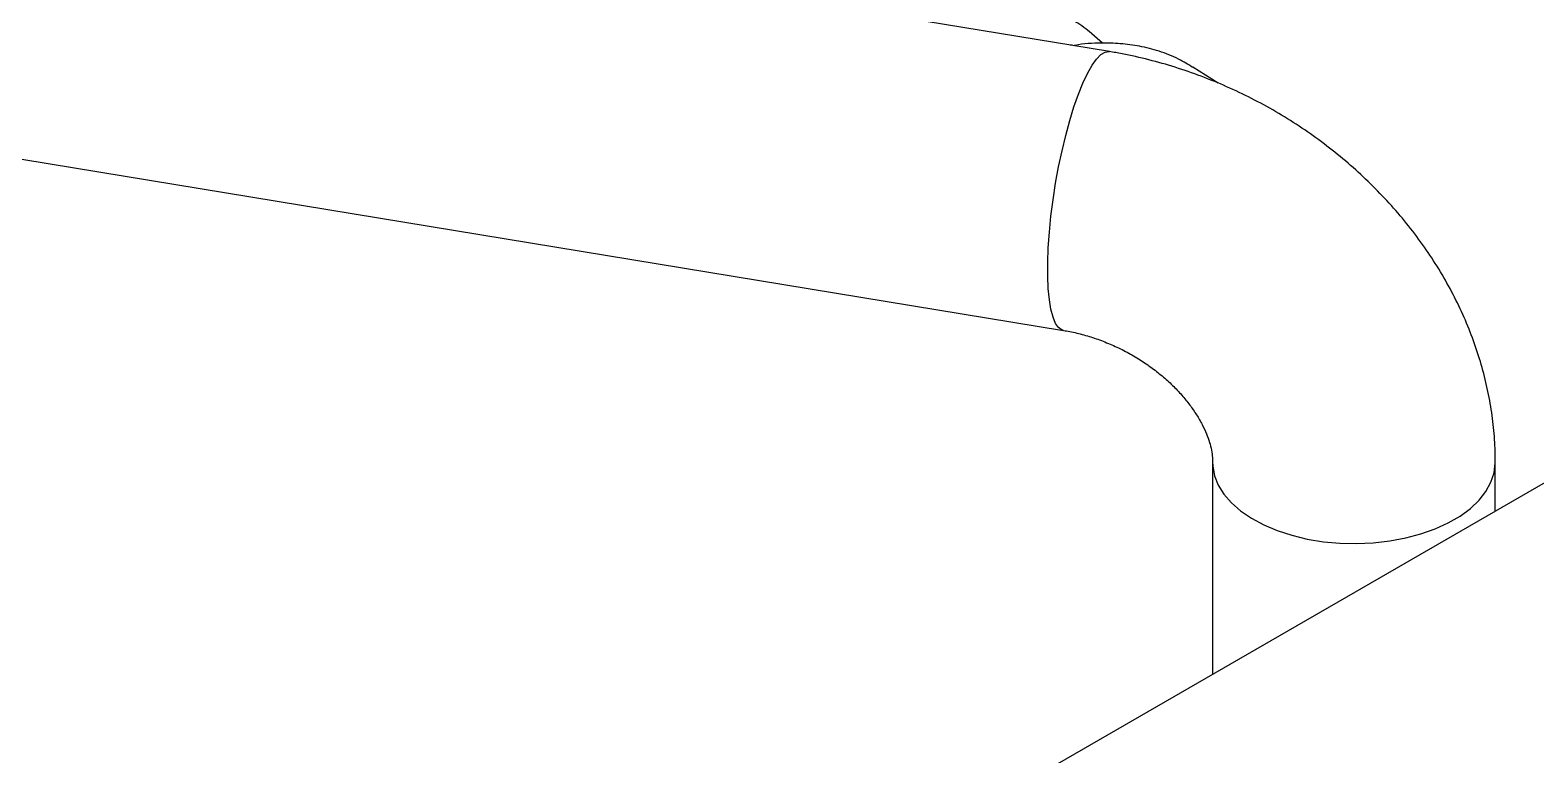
# Model space of a CAD drawing. Header units: millimetres. Extents: x 126 to 938, y 244 to 707.
# Drawn here: x 297.02 to 310.54, y 553.72 to 560.24 of the extents above; entities that cross this region are included whole.
import ezdxf

# ---------------------------------------------------------------- set-up
doc = ezdxf.new("R2010")
doc.units = ezdxf.units.MM

msp = doc.modelspace()

# ---------------------------------------------------------------- linework, layer by layer
at = {"color": 7, "linetype": 'Continuous', "lineweight": 25}
for p, q in [((355.792, 582.246), (294.669, 546.961)), ((306.712, 560.046), (223.583, 573.725)), ((223.171, 571.219), (306.3, 557.54)), ((306.651, 560.122), (306.531, 560.226)), ((306.377, 560.104), (306.36, 560.104)), ((307.691, 559.762), (307.463, 559.906)), ((307.64, 556.356), (307.64, 554.449)), ((310.18, 555.916), (310.18, 556.356))]:
    msp.add_line(p, q, dxfattribs=at)
at = {"color": 7, "linetype": 'Continuous', "lineweight": 25, "flags": 128}
for points in [[(306.299, 557.54), (306.287, 557.543), (306.256, 557.565), (306.229, 557.603), (306.206, 557.659), (306.187, 557.73), (306.173, 557.816), (306.163, 557.916), (306.158, 558.028), (306.158, 558.151), (306.163, 558.282), (306.173, 558.422), (306.187, 558.566), (306.206, 558.713), (306.229, 558.862), (306.256, 559.009), (306.287, 559.154), (306.32, 559.293), (306.356, 559.426), (306.394, 559.55), (306.434, 559.663), (306.475, 559.763), (306.516, 559.85), (306.557, 559.923), (306.598, 559.979), (306.637, 560.019), (306.674, 560.042), (306.709, 560.047), (306.712, 560.046)], [(307.64, 556.356), (307.642, 556.321), (307.658, 556.234), (307.691, 556.15), (307.742, 556.068), (307.81, 555.99), (307.892, 555.918), (307.989, 555.851), (308.099, 555.792), (308.22, 555.74), (308.351, 555.698), (308.49, 555.664), (308.635, 555.64), (308.784, 555.627), (308.934, 555.623), (309.084, 555.63), (309.231, 555.647), (309.375, 555.674), (309.511, 555.71), (309.639, 555.756), (309.757, 555.81), (309.863, 555.871), (309.956, 555.94), (310.034, 556.014), (310.096, 556.093), (310.141, 556.176), (310.169, 556.261), (310.18, 556.348), (310.18, 556.356)]]:
    msp.add_lwpolyline(points, dxfattribs=at)
at = {"color": 7, "linetype": 'Continuous', "lineweight": 25}
for points, knots in [([(306.538, 560.221), (306.536, 560.222), (306.513, 560.242), (306.465, 560.277), (306.395, 560.323), (306.317, 560.367), (306.241, 560.403), (306.163, 560.434), (306.078, 560.462), (306.005, 560.48), (305.956, 560.49), (305.945, 560.492), (305.942, 560.492), (305.933, 560.494), (305.916, 560.497), (305.891, 560.501), (305.867, 560.504), (305.844, 560.507), (305.821, 560.509), (305.797, 560.511), (305.77, 560.513), (305.741, 560.515), (305.712, 560.516), (305.693, 560.516), (305.683, 560.516)], [0, 0, 0, 0, 0.006611, 0.099076, 0.192273, 0.278872, 0.392286, 0.463181, 0.55356, 0.683029, 0.708955, 0.715781, 0.7182, 0.718494, 0.746952, 0.774248, 0.80037, 0.825308, 0.849049, 0.874612, 0.905803, 0.936614, 0.968175, 1, 1, 1, 1]), ([(307.463, 559.903), (307.421, 559.929), (307.325, 559.989), (307.162, 560.052), (306.986, 560.097), (306.813, 560.12), (306.619, 560.124), (306.478, 560.117), (306.395, 560.1), (306.391, 560.099)], [0, 0, 0, 0, 0.134114, 0.303592, 0.466088, 0.622559, 0.773276, 0.987859, 1, 1, 1, 1]), ([(310.18, 556.356), (310.179, 556.405), (310.178, 556.527), (310.161, 556.721), (310.127, 556.937), (310.078, 557.153), (310.014, 557.367), (309.935, 557.58), (309.841, 557.788), (309.733, 557.993), (309.611, 558.193), (309.475, 558.386), (309.327, 558.573), (309.166, 558.752), (308.994, 558.923), (308.812, 559.085), (308.619, 559.236), (308.418, 559.378), (308.208, 559.508), (307.991, 559.626), (307.767, 559.733), (307.538, 559.826), (307.305, 559.907), (307.067, 559.974), (306.869, 560.019), (306.75, 560.04), (306.712, 560.046)], [0, 0, 0, 0, 0.026918, 0.066491, 0.106363, 0.146658, 0.187406, 0.228628, 0.27033, 0.312508, 0.355146, 0.398221, 0.4417, 0.485543, 0.529708, 0.574148, 0.618817, 0.663668, 0.708653, 0.753726, 0.798841, 0.843954, 0.889022, 0.934003, 0.978854, 1, 1, 1, 1]), ([(306.3, 557.54), (306.319, 557.536), (306.38, 557.526), (306.484, 557.501), (306.61, 557.461), (306.735, 557.411), (306.857, 557.353), (306.974, 557.286), (307.084, 557.212), (307.186, 557.132), (307.28, 557.048), (307.363, 556.96), (307.435, 556.871), (307.496, 556.783), (307.546, 556.697), (307.584, 556.614), (307.612, 556.537), (307.63, 556.465), (307.639, 556.405), (307.64, 556.37), (307.64, 556.356)], [0, 0, 0, 0, 0.030607, 0.098236, 0.16758, 0.237988, 0.308821, 0.379426, 0.449131, 0.517289, 0.583285, 0.646542, 0.70654, 0.76279, 0.814906, 0.862602, 0.905711, 0.944205, 0.978223, 1, 1, 1, 1])]:
    msp.add_open_spline(points, degree=3, knots=knots, dxfattribs=at)

doc.saveas('drawing.dxf')
